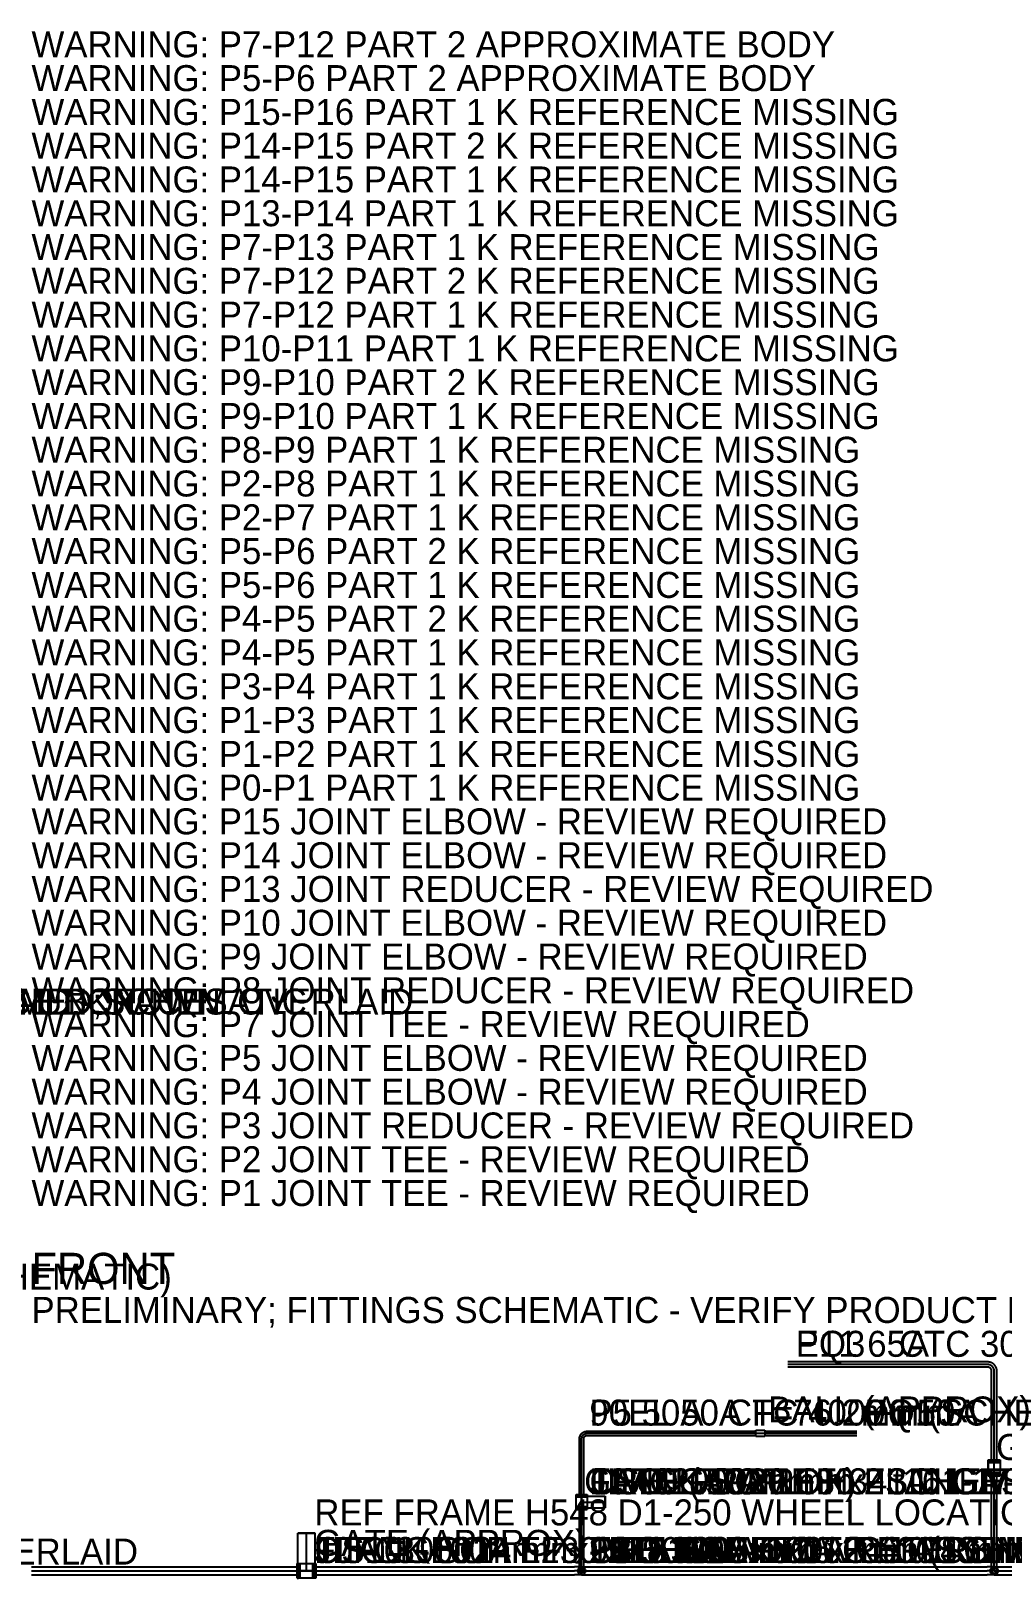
# Model space of a CAD drawing. Header units: millimetres. Extents: x 0 to 79656, y 0 to 27547.
# Drawn here: x 28426 to 42547, y 5 to 22507 of the extents above; entities that cross this region are included whole.
import ezdxf

# ---------------------------------------------------------------- set-up
doc = ezdxf.new("R2010")
doc.units = ezdxf.units.MM

msp = doc.modelspace()

# ---------------------------------------------------------------- linework, layer by layer
at = {"layer": 'CENTER'}
for p, q in [((42339, 3110), (39434, 3110)), ((42340, 3110), (42339, 3110)), ((42342, 3110), (42340, 3110)), ((42343, 3110), (42342, 3110)), ((42345, 3110), (42343, 3110)), ((42346, 3110), (42345, 3110)), ((42348, 3110), (42346, 3110)), ((42350, 3109), (42348, 3110)), ((42351, 3109), (42350, 3109)), ((42353, 3109), (42351, 3109)), ((42354, 3109), (42353, 3109)), ((42356, 3108), (42354, 3109)), ((42357, 3108), (42356, 3108)), ((42359, 3108), (42357, 3108)), ((42360, 3108), (42359, 3108)), ((42362, 3107), (42360, 3108)), ((42363, 3107), (42362, 3107)), ((42365, 3106), (42363, 3107)), ((42366, 3106), (42365, 3106)), ((42368, 3105), (42366, 3106)), ((42369, 3105), (42368, 3105)), ((42371, 3104), (42369, 3105)), ((42372, 3104), (42371, 3104)), ((42374, 3103), (42372, 3104)), ((42375, 3103), (42374, 3103)), ((42377, 3102), (42375, 3103)), ((42378, 3102), (42377, 3102)), ((42379, 3101), (42378, 3102)), ((42381, 3100), (42379, 3101)), ((42382, 3099), (42381, 3100)), ((42384, 3099), (42382, 3099)), ((42385, 3098), (42384, 3099)), ((42386, 3097), (42385, 3098)), ((42388, 3096), (42386, 3097)), ((42389, 3096), (42388, 3096)), ((42390, 3095), (42389, 3096)), ((42392, 3094), (42390, 3095)), ((42393, 3093), (42392, 3094)), ((42394, 3092), (42393, 3093)), ((42395, 3091), (42394, 3092)), ((42397, 3090), (42395, 3091)), ((42398, 3089), (42397, 3090)), ((42399, 3088), (42398, 3089)), ((42400, 3087), (42399, 3088)), ((42402, 3086), (42400, 3087)), ((42403, 3085), (42402, 3086)), ((42404, 3084), (42403, 3085)), ((42405, 3083), (42404, 3084)), ((42406, 3082), (42405, 3083)), ((42407, 3081), (42406, 3082)), ((42408, 3080), (42407, 3081)), ((42409, 3079), (42408, 3080)), ((42410, 3078), (42409, 3079)), ((42411, 3076), (42410, 3078)), ((42412, 3075), (42411, 3076)), ((42413, 3074), (42412, 3075)), ((42414, 3073), (42413, 3074)), ((42415, 3071), (42414, 3073)), ((42416, 3070), (42415, 3071)), ((42417, 3069), (42416, 3070)), ((42418, 3068), (42417, 3069)), ((42419, 3066), (42418, 3068)), ((42420, 3065), (42419, 3066)), ((42420, 3064), (42420, 3065)), ((42421, 3062), (42420, 3064)), ((42422, 3061), (42421, 3062)), ((42423, 3060), (42422, 3061)), ((42423, 3058), (42423, 3060)), ((42424, 3057), (42423, 3058)), ((42425, 3055), (42424, 3057)), ((42426, 3054), (42425, 3055)), ((42426, 3053), (42426, 3054)), ((42427, 3051), (42426, 3053)), ((42427, 3050), (42427, 3051)), ((42428, 3048), (42427, 3050)), ((42428, 3047), (42428, 3048)), ((42429, 3045), (42428, 3047)), ((42429, 3044), (42429, 3045)), ((42430, 3042), (42429, 3044)), ((42430, 3041), (42430, 3042)), ((42431, 3039), (42430, 3041)), ((42431, 3038), (42431, 3039)), ((42432, 3036), (42431, 3038)), ((42432, 3035), (42432, 3036)), ((42432, 3033), (42432, 3035)), ((42432, 3032), (42432, 3033)), ((42433, 3030), (42432, 3032)), ((42433, 3029), (42433, 3030)), ((42433, 3027), (42433, 3029)), ((42433, 3026), (42433, 3027)), ((42434, 3024), (42433, 3026)), ((42434, 3022), (42434, 3024)), ((42434, 3021), (42434, 3022)), ((42434, 3019), (42434, 3021)), ((42434, 3018), (42434, 3019)), ((42434, 3016), (42434, 3018)), ((42434, 3015), (42434, 3016)), ((42434, 205), (42434, 3015)), ((36434, 2042), (36435, 2044)), ((36434, 2041), (36434, 2042)), ((36434, 2040), (36434, 2041)), ((36434, 2039), (36434, 2040)), ((36434, 2038), (36434, 2039)), ((36434, 2036), (36434, 2038)), ((36434, 2035), (36434, 2036)), ((36434, 2034), (36434, 2035)), ((36434, 186), (36434, 2034)), ((36435, 2049), (36436, 2050)), ((36435, 2047), (36435, 2049)), ((36435, 2046), (36435, 2047)), ((36435, 2045), (36435, 2046)), ((36435, 2044), (36435, 2045)), ((36436, 2052), (36437, 2054)), ((36436, 2051), (36436, 2052)), ((36436, 2050), (36436, 2051)), ((36437, 2056), (36438, 2057)), ((36437, 2055), (36437, 2056)), ((36437, 2054), (36437, 2055)), ((36438, 2059), (36439, 2061)), ((36438, 2058), (36438, 2059)), ((36438, 2057), (36438, 2058)), ((36439, 2062), (36440, 2063)), ((36439, 2061), (36439, 2062)), ((36440, 2064), (36441, 2065)), ((36440, 2063), (36440, 2064)), ((36441, 2066), (36442, 2068)), ((36441, 2065), (36441, 2066)), ((36442, 2069), (36443, 2070)), ((36442, 2068), (36442, 2069)), ((36443, 2070), (36444, 2071)), ((36444, 2072), (36445, 2073)), ((36444, 2071), (36444, 2072)), ((36445, 2074), (36446, 2075)), ((36445, 2073), (36445, 2074)), ((36446, 2075), (36447, 2076)), ((36447, 2076), (36448, 2077)), ((36448, 2078), (36449, 2079)), ((36448, 2077), (36448, 2078)), ((36449, 2079), (36450, 2080)), ((36450, 2080), (36451, 2081)), ((36451, 2082), (36452, 2083)), ((36451, 2081), (36451, 2082)), ((36452, 2083), (36453, 2084)), ((36453, 2084), (36454, 2085)), ((36454, 2085), (36455, 2086)), ((36455, 2087), (36456, 2088)), ((36455, 2086), (36455, 2087)), ((36456, 2088), (36457, 2089)), ((36457, 2089), (36458, 2089)), ((36458, 2089), (36459, 2090)), ((36459, 2090), (36460, 2091)), ((36460, 2091), (36461, 2092)), ((36461, 2092), (36462, 2093)), ((36462, 2093), (36463, 2093)), ((36463, 2093), (36464, 2094)), ((36464, 2094), (36465, 2095)), ((36465, 2095), (36466, 2096)), ((36466, 2096), (36467, 2096)), ((36467, 2096), (36468, 2097)), ((36468, 2097), (36469, 2098)), ((36469, 2098), (36470, 2099)), ((36470, 2099), (36471, 2099)), ((36471, 2099), (36472, 2100)), ((36472, 2100), (36473, 2100)), ((36473, 2100), (36474, 2101)), ((36474, 2101), (36475, 2102)), ((36475, 2102), (36476, 2102)), ((36476, 2102), (36478, 2103)), ((36478, 2103), (36479, 2103)), ((36479, 2103), (36480, 2104)), ((36480, 2104), (36481, 2104)), ((36481, 2104), (36482, 2105)), ((36482, 2105), (36483, 2105)), ((36483, 2105), (36485, 2106)), ((36485, 2106), (36486, 2106)), ((36486, 2106), (36487, 2106)), ((36487, 2106), (36488, 2107)), ((36488, 2107), (36489, 2107)), ((36489, 2107), (36490, 2107)), ((36490, 2107), (36492, 2108)), ((36492, 2108), (36493, 2108)), ((36493, 2108), (36494, 2108)), ((36494, 2108), (36495, 2109)), ((36495, 2109), (36497, 2109)), ((36497, 2109), (36498, 2109)), ((36498, 2109), (36499, 2109)), ((36499, 2109), (36500, 2109)), ((36500, 2109), (36501, 2110)), ((36501, 2110), (36503, 2110)), ((36503, 2110), (36504, 2110)), ((36504, 2110), (36505, 2110)), ((36505, 2110), (36506, 2110)), ((36506, 2110), (36508, 2110)), ((36508, 2110), (36509, 2110)), ((36509, 2110), (36510, 2110)), ((36510, 2110), (40434, 2110)), ((28434, 110), (36329, 110)), ((36434, 110), (36329, 110)), ((36434, 185), (36434, 186)), ((36434, 184), (36434, 185)), ((36434, 182), (36434, 184)), ((36434, 181), (36434, 182)), ((36434, 180), (36434, 181)), ((36434, 179), (36434, 180)), ((36434, 177), (36434, 179)), ((36434, 176), (36434, 177)), ((36434, 175), (36434, 176)), ((36434, 174), (36434, 175)), ((36434, 173), (36434, 174)), ((36434, 171), (36434, 173)), ((36434, 170), (36434, 171)), ((36434, 169), (36434, 170)), ((36434, 168), (36434, 169)), ((36434, 166), (36434, 168)), ((36434, 165), (36434, 166)), ((36434, 164), (36434, 165)), ((36434, 163), (36434, 164)), ((36434, 162), (36434, 163)), ((36434, 161), (36434, 162)), ((36434, 159), (36434, 161)), ((36434, 158), (36434, 159)), ((36434, 157), (36434, 158)), ((36434, 156), (36434, 157)), ((36434, 155), (36434, 156)), ((36434, 154), (36434, 155)), ((36434, 152), (36434, 154)), ((36434, 151), (36434, 152)), ((36434, 150), (36434, 151)), ((36434, 149), (36434, 150)), ((36434, 148), (36434, 149)), ((36434, 147), (36434, 148)), ((36434, 146), (36434, 147)), ((36434, 145), (36434, 146)), ((36434, 144), (36434, 145)), ((36434, 143), (36434, 144)), ((36434, 142), (36434, 143)), ((36434, 141), (36434, 142)), ((36434, 140), (36434, 141)), ((36434, 139), (36434, 140)), ((36434, 138), (36434, 139)), ((36434, 137), (36434, 138)), ((36434, 136), (36434, 137)), ((36434, 135), (36434, 136)), ((36434, 134), (36434, 135)), ((36434, 133), (36434, 134)), ((36434, 132), (36434, 133)), ((36434, 131), (36434, 132)), ((36434, 130), (36434, 131)), ((36434, 131), (36434, 131)), ((36434, 129), (36434, 130)), ((36434, 128), (36434, 129)), ((36434, 127), (36434, 128)), ((36434, 126), (36434, 127)), ((36434, 127), (36434, 127)), ((36434, 125), (36434, 126)), ((36434, 124), (36434, 125)), ((36434, 123), (36434, 124)), ((36434, 124), (36434, 124)), ((36434, 122), (36434, 123)), ((36434, 121), (36434, 122)), ((36434, 120), (36434, 121)), ((36434, 121), (36434, 121)), ((36434, 119), (36434, 120)), ((36434, 120), (36434, 120)), ((36434, 118), (36434, 119)), ((36434, 117), (36434, 118)), ((36434, 118), (36434, 118)), ((36434, 116), (36434, 117)), ((36434, 117), (36434, 117)), ((36434, 115), (36434, 116)), ((36434, 116), (36434, 116)), ((36434, 114), (36434, 115)), ((36434, 115), (36434, 115)), ((36434, 113), (36434, 114)), ((36434, 114), (36434, 114)), ((36434, 114), (36434, 114)), ((36434, 112), (36434, 113)), ((36434, 113), (36434, 113)), ((36434, 113), (36434, 113)), ((36434, 111), (36434, 112)), ((36434, 112), (36434, 112)), ((36434, 112), (36434, 112)), ((36434, 110), (36434, 111)), ((36434, 111), (36434, 111)), ((36434, 111), (36434, 111)), ((36434, 111), (36434, 111)), ((36434, 111), (36434, 111)), ((36434, 110), (36434, 110)), ((36434, 110), (36434, 110)), ((36434, 110), (36434, 110)), ((36434, 110), (36434, 110)), ((36434, 110), (36434, 110)), ((36434, 110), (36434, 110)), ((36434, 110), (36434, 110)), ((36434, 110), (36539, 110)), ((36539, 110), (42329, 110)), ((42434, 110), (42329, 110)), ((42434, 204), (42434, 205)), ((42434, 202), (42434, 204)), ((42434, 201), (42434, 202)), ((42434, 199), (42434, 201)), ((42434, 198), (42434, 199)), ((42434, 196), (42434, 198)), ((42434, 194), (42434, 196)), ((42434, 193), (42434, 194)), ((42434, 191), (42434, 193)), ((42434, 190), (42434, 191)), ((42434, 188), (42434, 190)), ((42434, 187), (42434, 188)), ((42434, 185), (42434, 187)), ((42434, 184), (42434, 185)), ((42434, 182), (42434, 184)), ((42434, 181), (42434, 182)), ((42434, 179), (42434, 181)), ((42434, 178), (42434, 179)), ((42434, 176), (42434, 178)), ((42434, 175), (42434, 176)), ((42434, 173), (42434, 175)), ((42434, 172), (42434, 173)), ((42434, 170), (42434, 172)), ((42434, 169), (42434, 170)), ((42434, 167), (42434, 169)), ((42434, 166), (42434, 167)), ((42434, 165), (42434, 166)), ((42434, 163), (42434, 165)), ((42434, 162), (42434, 163)), ((42434, 160), (42434, 162)), ((42434, 159), (42434, 160)), ((42434, 158), (42434, 159)), ((42434, 156), (42434, 158)), ((42434, 155), (42434, 156)), ((42434, 154), (42434, 155)), ((42434, 152), (42434, 154)), ((42434, 151), (42434, 152)), ((42434, 150), (42434, 151)), ((42434, 149), (42434, 150)), ((42434, 147), (42434, 149)), ((42434, 146), (42434, 147)), ((42434, 145), (42434, 146)), ((42434, 144), (42434, 145)), ((42434, 142), (42434, 144)), ((42434, 141), (42434, 142)), ((42434, 140), (42434, 141)), ((42434, 139), (42434, 140)), ((42434, 138), (42434, 139)), ((42434, 137), (42434, 138)), ((42434, 136), (42434, 137)), ((42434, 135), (42434, 136)), ((42434, 134), (42434, 135)), ((42434, 133), (42434, 134)), ((42434, 132), (42434, 133)), ((42434, 131), (42434, 132)), ((42434, 130), (42434, 131)), ((42434, 129), (42434, 130)), ((42434, 128), (42434, 129)), ((42434, 127), (42434, 128)), ((42434, 126), (42434, 127)), ((42434, 125), (42434, 126)), ((42434, 124), (42434, 125)), ((42434, 123), (42434, 124)), ((42434, 124), (42434, 124)), ((42434, 122), (42434, 123)), ((42434, 121), (42434, 122)), ((42434, 120), (42434, 121)), ((42434, 121), (42434, 121)), ((42434, 119), (42434, 120)), ((42434, 118), (42434, 119)), ((42434, 117), (42434, 118)), ((42434, 118), (42434, 118)), ((42434, 116), (42434, 117)), ((42434, 117), (42434, 117)), ((42434, 115), (42434, 116)), ((42434, 116), (42434, 116)), ((42434, 114), (42434, 115)), ((42434, 115), (42434, 115)), ((42434, 113), (42434, 114)), ((42434, 114), (42434, 114)), ((42434, 112), (42434, 113)), ((42434, 113), (42434, 113)), ((42434, 111), (42434, 112)), ((42434, 112), (42434, 112)), ((42434, 112), (42434, 112)), ((42434, 112), (42434, 112)), ((42434, 110), (42434, 111)), ((42434, 111), (42434, 111)), ((42434, 111), (42434, 111)), ((42434, 111), (42434, 111)), ((42434, 110), (42434, 110)), ((42434, 110), (42434, 110)), ((42434, 110), (42434, 110)), ((42434, 110), (42434, 110)), ((42434, 110), (42434, 110)), ((42434, 110), (42434, 110)), ((42434, 110), (42539, 110)), ((42539, 110), (46329, 110))]:
    msp.add_line(p, q, dxfattribs=at)
at = {"layer": 'FITTINGS'}
for p, q in [((42341, 3148), (42339, 3148)), ((42340, 3072), (42339, 3072)), ((42341, 3072), (42340, 3072)), ((42343, 3148), (42341, 3148)), ((42342, 3072), (42341, 3072)), ((42343, 3072), (42342, 3072)), ((42342, 3072), (42342, 3072)), ((42345, 3148), (42343, 3148)), ((42344, 3072), (42343, 3072)), ((42345, 3071), (42344, 3072)), ((42347, 3148), (42345, 3148)), ((42346, 3071), (42345, 3071)), ((42347, 3071), (42346, 3071)), ((42350, 3148), (42347, 3148)), ((42348, 3071), (42347, 3071)), ((42349, 3071), (42348, 3071)), ((42350, 3071), (42349, 3071)), ((42352, 3148), (42350, 3148)), ((42351, 3071), (42350, 3071)), ((42352, 3070), (42351, 3071)), ((42354, 3147), (42352, 3148)), ((42353, 3070), (42352, 3070)), ((42354, 3070), (42353, 3070)), ((42353, 3070), (42353, 3070)), ((42356, 3147), (42354, 3147)), ((42355, 3069), (42354, 3070)), ((42356, 3069), (42355, 3069)), ((42358, 3147), (42356, 3147)), ((42357, 3069), (42356, 3069)), ((42358, 3069), (42357, 3069)), ((42360, 3146), (42358, 3147)), ((42359, 3068), (42358, 3069)), ((42360, 3068), (42359, 3068)), ((42363, 3146), (42360, 3146)), ((42361, 3067), (42360, 3068)), ((42362, 3067), (42361, 3067)), ((42361, 3067), (42361, 3067)), ((42363, 3066), (42362, 3067)), ((42365, 3146), (42363, 3146)), ((42364, 3066), (42363, 3066)), ((42365, 3066), (42364, 3066)), ((42367, 3145), (42365, 3146)), ((42366, 3065), (42365, 3066)), ((42367, 3064), (42366, 3065)), ((42366, 3065), (42366, 3065)), ((42369, 3145), (42367, 3145)), ((42368, 3064), (42367, 3064)), ((42369, 3063), (42368, 3064)), ((42371, 3144), (42369, 3145)), ((42370, 3063), (42369, 3063)), ((42370, 3062), (42370, 3063)), ((42371, 3062), (42370, 3062)), ((42373, 3144), (42371, 3144)), ((42372, 3061), (42371, 3062)), ((42373, 3061), (42372, 3061)), ((42375, 3143), (42373, 3144)), ((42373, 3060), (42373, 3061)), ((42374, 3059), (42373, 3060)), ((42375, 3059), (42374, 3059)), ((42377, 3142), (42375, 3143)), ((42376, 3058), (42375, 3059)), ((42377, 3057), (42376, 3058)), ((42376, 3058), (42376, 3058)), ((42380, 3142), (42377, 3142)), ((42378, 3056), (42377, 3057)), ((42379, 3055), (42378, 3056)), ((42378, 3056), (42378, 3056)), ((42380, 3054), (42379, 3055)), ((42382, 3141), (42380, 3142)), ((42381, 3053), (42380, 3054)), ((42380, 3054), (42380, 3054)), ((42382, 3052), (42381, 3053)), ((42384, 3140), (42382, 3141)), ((42383, 3051), (42382, 3052)), ((42382, 3052), (42382, 3052)), ((42383, 3050), (42383, 3051)), ((42384, 3049), (42383, 3050)), ((42386, 3140), (42384, 3140)), ((42385, 3049), (42384, 3049)), ((42385, 3048), (42385, 3049)), ((42386, 3047), (42385, 3048)), ((42388, 3139), (42386, 3140)), ((42386, 3046), (42386, 3047)), ((42387, 3046), (42386, 3046)), ((42387, 3045), (42387, 3046)), ((42388, 3044), (42387, 3045)), ((42390, 3138), (42388, 3139)), ((42388, 3043), (42388, 3044)), ((42389, 3042), (42388, 3043)), ((42390, 3041), (42389, 3042)), ((42389, 3042), (42389, 3042)), ((42392, 3137), (42390, 3138)), ((42390, 3040), (42390, 3041)), ((42390, 3039), (42390, 3040)), ((42391, 3038), (42390, 3039)), ((42391, 3037), (42391, 3038)), ((42392, 3036), (42391, 3037)), ((42391, 3037), (42391, 3037)), ((42394, 3136), (42392, 3137)), ((42392, 3035), (42392, 3036)), ((42393, 3034), (42392, 3035)), ((42393, 3033), (42393, 3034)), ((42393, 3032), (42393, 3033)), ((42393, 3031), (42393, 3032)), ((42394, 3030), (42393, 3031)), ((42396, 3135), (42394, 3136)), ((42394, 3029), (42394, 3030)), ((42394, 3028), (42394, 3029)), ((42394, 3029), (42394, 3029)), ((42395, 3027), (42394, 3028)), ((42395, 3026), (42395, 3027)), ((42395, 3025), (42395, 3026)), ((42395, 3024), (42395, 3025)), ((42395, 3023), (42395, 3024)), ((42395, 3022), (42395, 3023)), ((42395, 3021), (42395, 3022)), ((42396, 3020), (42395, 3021)), ((42398, 3134), (42396, 3135)), ((42396, 3019), (42396, 3020)), ((42396, 3018), (42396, 3019)), ((42396, 3017), (42396, 3018)), ((42396, 3018), (42396, 3018)), ((42396, 3016), (42396, 3017)), ((42396, 3015), (42396, 3016)), ((42400, 3133), (42398, 3134)), ((42402, 3132), (42400, 3133)), ((42404, 3131), (42402, 3132)), ((42405, 3130), (42404, 3131)), ((42407, 3129), (42405, 3130)), ((42409, 3128), (42407, 3129)), ((42411, 3127), (42409, 3128)), ((42413, 3126), (42411, 3127)), ((42415, 3124), (42413, 3126)), ((42416, 3123), (42415, 3124)), ((42418, 3122), (42416, 3123)), ((42420, 3121), (42418, 3122)), ((42422, 3119), (42420, 3121)), ((42423, 3118), (42422, 3119)), ((42425, 3116), (42423, 3118)), ((42427, 3115), (42425, 3116)), ((42428, 3114), (42427, 3115)), ((42430, 3112), (42428, 3114)), ((42432, 3111), (42430, 3112)), ((42433, 3109), (42432, 3111)), ((42435, 3108), (42433, 3109)), ((42436, 3106), (42435, 3108)), ((42438, 3104), (42436, 3106)), ((42439, 3103), (42438, 3104)), ((42440, 3101), (42439, 3103)), ((42442, 3099), (42440, 3101)), ((42443, 3098), (42442, 3099)), ((42445, 3096), (42443, 3098)), ((42446, 3094), (42445, 3096)), ((42447, 3092), (42446, 3094)), ((42448, 3091), (42447, 3092)), ((42450, 3089), (42448, 3091)), ((42451, 3087), (42450, 3089)), ((42452, 3085), (42451, 3087)), ((42453, 3083), (42452, 3085)), ((42454, 3081), (42453, 3083)), ((42455, 3080), (42454, 3081)), ((42456, 3078), (42455, 3080)), ((42457, 3076), (42456, 3078)), ((42458, 3074), (42457, 3076)), ((42459, 3072), (42458, 3074)), ((42460, 3070), (42459, 3072)), ((42461, 3068), (42460, 3070)), ((42462, 3066), (42461, 3068)), ((42463, 3064), (42462, 3066)), ((42464, 3062), (42463, 3064)), ((42464, 3060), (42464, 3062)), ((42465, 3058), (42464, 3060)), ((42466, 3056), (42465, 3058)), ((42466, 3053), (42466, 3056)), ((42467, 3051), (42466, 3053)), ((42468, 3049), (42467, 3051)), ((42468, 3047), (42468, 3049)), ((42469, 3045), (42468, 3047)), ((42469, 3043), (42469, 3045)), ((42470, 3041), (42469, 3043)), ((42470, 3039), (42470, 3041)), ((42470, 3036), (42470, 3039)), ((42471, 3034), (42470, 3036)), ((42471, 3032), (42471, 3034)), ((42471, 3030), (42471, 3032)), ((42472, 3028), (42471, 3030)), ((42472, 3026), (42472, 3028)), ((42472, 3023), (42472, 3026)), ((42472, 3021), (42472, 3023)), ((42472, 3019), (42472, 3021)), ((42472, 3017), (42472, 3019)), ((42472, 3015), (42472, 3017)), ((36404, 2046), (36405, 2048)), ((36404, 2044), (36404, 2046)), ((36404, 2042), (36404, 2044)), ((36404, 2041), (36404, 2042)), ((36404, 2039), (36404, 2041)), ((36404, 2037), (36404, 2039)), ((36404, 2036), (36404, 2037)), ((36404, 2034), (36404, 2036)), ((36405, 2053), (36406, 2055)), ((36405, 2051), (36405, 2053)), ((36405, 2049), (36405, 2051)), ((36405, 2048), (36405, 2049)), ((36406, 2056), (36407, 2058)), ((36406, 2055), (36406, 2056)), ((36407, 2061), (36408, 2063)), ((36407, 2060), (36407, 2061)), ((36407, 2058), (36407, 2060)), ((36408, 2065), (36409, 2066)), ((36408, 2063), (36408, 2065)), ((36409, 2068), (36410, 2070)), ((36409, 2066), (36409, 2068)), ((36410, 2070), (36411, 2071)), ((36411, 2073), (36412, 2075)), ((36411, 2071), (36411, 2073)), ((36412, 2075), (36413, 2076)), ((36413, 2078), (36414, 2079)), ((36413, 2076), (36413, 2078)), ((36414, 2079), (36415, 2081)), ((36415, 2081), (36416, 2082)), ((36416, 2084), (36417, 2086)), ((36416, 2082), (36416, 2084)), ((36417, 2086), (36418, 2087)), ((36418, 2087), (36419, 2089)), ((36419, 2089), (36420, 2090)), ((36420, 2090), (36421, 2091)), ((36421, 2091), (36422, 2093)), ((36422, 2093), (36423, 2094)), ((36423, 2094), (36424, 2096)), ((36424, 2096), (36425, 2097)), ((36425, 2097), (36426, 2099)), ((36426, 2099), (36427, 2100)), ((36427, 2100), (36428, 2101)), ((36428, 2101), (36429, 2103)), ((36429, 2103), (36430, 2104)), ((36430, 2104), (36431, 2105)), ((36431, 2105), (36433, 2107)), ((36433, 2107), (36434, 2108)), ((36434, 2108), (36435, 2109)), ((36435, 2109), (36436, 2110)), ((36436, 2110), (36437, 2111)), ((36437, 2111), (36439, 2113)), ((36439, 2113), (36440, 2114)), ((36440, 2114), (36441, 2115)), ((36441, 2115), (36443, 2116)), ((36443, 2116), (36444, 2117)), ((36444, 2117), (36445, 2118)), ((36445, 2118), (36447, 2119)), ((36447, 2119), (36448, 2120)), ((36448, 2120), (36450, 2121)), ((36450, 2121), (36451, 2122)), ((36451, 2122), (36453, 2123)), ((36453, 2123), (36454, 2124)), ((36454, 2124), (36455, 2125)), ((36455, 2125), (36457, 2126)), ((36457, 2126), (36458, 2127)), ((36458, 2127), (36460, 2128)), ((36460, 2128), (36462, 2128)), ((36462, 2128), (36463, 2129)), ((36463, 2129), (36465, 2130)), ((36464, 2038), (36465, 2039)), ((36464, 2037), (36464, 2038)), ((36464, 2038), (36464, 2038)), ((36464, 2036), (36464, 2037)), ((36464, 2035), (36464, 2036)), ((36464, 2034), (36464, 2035)), ((36464, 2035), (36464, 2035)), ((36465, 2130), (36466, 2131)), ((36465, 2044), (36466, 2045)), ((36465, 2043), (36465, 2044)), ((36465, 2044), (36465, 2044)), ((36465, 2042), (36465, 2043)), ((36465, 2041), (36465, 2042)), ((36465, 2040), (36465, 2041)), ((36465, 2041), (36465, 2041)), ((36465, 2039), (36465, 2040)), ((36466, 2131), (36468, 2131)), ((36466, 2048), (36467, 2049)), ((36466, 2047), (36466, 2048)), ((36466, 2046), (36466, 2047)), ((36466, 2045), (36466, 2046)), ((36466, 2046), (36466, 2046)), ((36467, 2050), (36467, 2051)), ((36467, 2051), (36468, 2051)), ((36467, 2049), (36467, 2050)), ((36467, 2049), (36467, 2049)), ((36468, 2131), (36469, 2132)), ((36468, 2052), (36468, 2053)), ((36468, 2053), (36469, 2053)), ((36468, 2051), (36468, 2052)), ((36469, 2132), (36471, 2133)), ((36469, 2054), (36469, 2055)), ((36469, 2055), (36470, 2055)), ((36469, 2053), (36469, 2054)), ((36470, 2056), (36470, 2057)), ((36470, 2057), (36471, 2057)), ((36470, 2055), (36470, 2056)), ((36471, 2133), (36473, 2133)), ((36471, 2058), (36472, 2059)), ((36471, 2057), (36471, 2058)), ((36472, 2060), (36473, 2061)), ((36472, 2059), (36472, 2060)), ((36472, 2059), (36472, 2059)), ((36473, 2133), (36474, 2134)), ((36473, 2061), (36474, 2062)), ((36473, 2061), (36473, 2061)), ((36474, 2134), (36476, 2135)), ((36474, 2062), (36475, 2063)), ((36474, 2062), (36474, 2062)), ((36475, 2063), (36475, 2064)), ((36475, 2064), (36476, 2064)), ((36476, 2135), (36478, 2135)), ((36476, 2064), (36476, 2065)), ((36476, 2065), (36477, 2065)), ((36477, 2065), (36477, 2066)), ((36477, 2066), (36478, 2066)), ((36478, 2135), (36479, 2136)), ((36478, 2066), (36478, 2067)), ((36478, 2067), (36479, 2067)), ((36479, 2136), (36481, 2136)), ((36479, 2067), (36479, 2068)), ((36479, 2068), (36480, 2068)), ((36480, 2068), (36480, 2069)), ((36480, 2069), (36481, 2069)), ((36481, 2136), (36483, 2137)), ((36481, 2069), (36482, 2070)), ((36482, 2070), (36483, 2071)), ((36482, 2070), (36482, 2070)), ((36483, 2137), (36484, 2137)), ((36483, 2071), (36484, 2072)), ((36483, 2071), (36483, 2071)), ((36484, 2137), (36486, 2137)), ((36484, 2072), (36485, 2072)), ((36485, 2072), (36486, 2073)), ((36485, 2072), (36485, 2072)), ((36486, 2137), (36488, 2138)), ((36486, 2073), (36487, 2073)), ((36487, 2073), (36487, 2074)), ((36487, 2074), (36488, 2074)), ((36488, 2138), (36489, 2138)), ((36488, 2074), (36489, 2074)), ((36489, 2138), (36491, 2139)), ((36489, 2074), (36489, 2075)), ((36489, 2075), (36490, 2075)), ((36490, 2075), (36491, 2075)), ((36491, 2139), (36493, 2139)), ((36491, 2075), (36491, 2076)), ((36491, 2076), (36492, 2076)), ((36492, 2076), (36493, 2076)), ((36493, 2139), (36495, 2139)), ((36493, 2076), (36493, 2077)), ((36493, 2077), (36494, 2077)), ((36494, 2077), (36495, 2077)), ((36495, 2139), (36496, 2139)), ((36495, 2077), (36496, 2078)), ((36495, 2077), (36495, 2077)), ((36496, 2139), (36498, 2140)), ((36496, 2078), (36497, 2078)), ((36497, 2078), (36498, 2078)), ((36498, 2140), (36500, 2140)), ((36498, 2078), (36498, 2078)), ((36498, 2078), (36499, 2078)), ((36499, 2078), (36500, 2079)), ((36500, 2140), (36501, 2140)), ((36500, 2079), (36500, 2079)), ((36500, 2079), (36501, 2079)), ((36501, 2079), (36502, 2079)), ((36501, 2140), (36503, 2140)), ((36502, 2079), (36503, 2079)), ((36503, 2140), (36505, 2140)), ((36503, 2079), (36503, 2079)), ((36503, 2079), (36504, 2079)), ((36504, 2079), (36505, 2079)), ((36505, 2140), (36507, 2140)), ((36505, 2079), (36506, 2080)), ((36506, 2080), (36506, 2080)), ((36506, 2080), (36507, 2080)), ((36507, 2140), (36508, 2140)), ((36507, 2080), (36508, 2080)), ((36508, 2140), (36510, 2140)), ((36508, 2080), (36509, 2080)), ((36509, 2080), (36509, 2080)), ((36509, 2080), (36510, 2080)), ((38969, 2065), (38969, 2155)), ((38969, 2155), (39099, 2155)), ((39099, 2065), (38969, 2065)), ((39099, 2155), (39099, 2065)), ((42346, 1494), (42346, 1726)), ((42346, 1726), (42522, 1726)), ((42522, 1726), (42522, 1494)), ((42522, 1494), (42346, 1494)), ((36356, 1001), (36356, 1219)), ((36356, 1219), (36512, 1219)), ((36512, 1219), (36512, 1001)), ((36512, 1001), (36356, 1001)), ((32298, 5), (32298, 215)), ((32298, 215), (32570, 215)), ((32570, 5), (32298, 5)), ((32570, 215), (32570, 5)), ((36434, 167), (36329, 167)), ((36434, 53), (36329, 53)), ((36404, 185), (36404, 186)), ((36404, 184), (36404, 185)), ((36404, 182), (36404, 184)), ((36404, 181), (36404, 182)), ((36404, 180), (36404, 181)), ((36404, 179), (36404, 180)), ((36404, 177), (36404, 179)), ((36404, 176), (36404, 177)), ((36404, 175), (36404, 176)), ((36404, 174), (36404, 175)), ((36404, 173), (36404, 174)), ((36404, 171), (36404, 173)), ((36404, 170), (36404, 171)), ((36404, 169), (36404, 170)), ((36404, 168), (36404, 169)), ((36404, 166), (36404, 168)), ((36404, 165), (36404, 166)), ((36404, 164), (36404, 165)), ((36404, 163), (36404, 164)), ((36404, 162), (36404, 163)), ((36404, 161), (36404, 162)), ((36404, 159), (36404, 161)), ((36404, 158), (36404, 159)), ((36404, 157), (36404, 158)), ((36404, 156), (36404, 157)), ((36404, 155), (36404, 156)), ((36404, 154), (36404, 155)), ((36404, 152), (36404, 154)), ((36404, 151), (36404, 152)), ((36404, 150), (36404, 151)), ((36404, 149), (36404, 150)), ((36404, 148), (36404, 149)), ((36404, 147), (36404, 148)), ((36404, 146), (36404, 147)), ((36404, 145), (36404, 146)), ((36404, 144), (36404, 145)), ((36404, 143), (36404, 144)), ((36404, 142), (36404, 143)), ((36404, 141), (36404, 142)), ((36404, 140), (36404, 141)), ((36404, 139), (36404, 140)), ((36404, 138), (36404, 139)), ((36404, 137), (36404, 138)), ((36404, 136), (36404, 137)), ((36404, 135), (36404, 136)), ((36404, 134), (36404, 135)), ((36404, 133), (36404, 134)), ((36404, 132), (36404, 133)), ((36404, 131), (36404, 132)), ((36404, 130), (36404, 131)), ((36404, 131), (36404, 131)), ((36404, 129), (36404, 130)), ((36404, 128), (36404, 129)), ((36404, 127), (36404, 128)), ((36404, 126), (36404, 127)), ((36404, 127), (36404, 127)), ((36404, 125), (36404, 126)), ((36404, 124), (36404, 125)), ((36404, 123), (36404, 124)), ((36404, 124), (36404, 124)), ((36404, 122), (36404, 123)), ((36404, 121), (36404, 122)), ((36404, 120), (36404, 121)), ((36404, 121), (36404, 121)), ((36404, 119), (36404, 120)), ((36404, 120), (36404, 120)), ((36404, 118), (36404, 119)), ((36404, 117), (36404, 118)), ((36404, 118), (36404, 118)), ((36404, 116), (36404, 117)), ((36404, 117), (36404, 117)), ((36404, 115), (36404, 116)), ((36404, 116), (36404, 116)), ((36404, 114), (36404, 115)), ((36404, 115), (36404, 115)), ((36404, 113), (36404, 114)), ((36404, 114), (36404, 114)), ((36404, 114), (36404, 114)), ((36404, 112), (36404, 113)), ((36404, 113), (36404, 113)), ((36404, 113), (36404, 113)), ((36404, 111), (36404, 112)), ((36404, 112), (36404, 112)), ((36404, 112), (36404, 112)), ((36404, 110), (36404, 111)), ((36404, 111), (36404, 111)), ((36404, 111), (36404, 111)), ((36404, 111), (36404, 111)), ((36404, 111), (36404, 111)), ((36404, 110), (36404, 110)), ((36404, 110), (36404, 110)), ((36404, 110), (36404, 110)), ((36404, 110), (36404, 110)), ((36404, 110), (36404, 110)), ((36404, 110), (36404, 110)), ((36404, 110), (36404, 110)), ((36434, 167), (36539, 167)), ((36434, 53), (36539, 53)), ((36464, 185), (36464, 186)), ((36464, 184), (36464, 185)), ((36464, 182), (36464, 184)), ((36464, 181), (36464, 182)), ((36464, 180), (36464, 181)), ((36464, 179), (36464, 180)), ((36464, 177), (36464, 179)), ((36464, 176), (36464, 177)), ((36464, 175), (36464, 176)), ((36464, 174), (36464, 175)), ((36464, 173), (36464, 174)), ((36464, 171), (36464, 173)), ((36464, 170), (36464, 171)), ((36464, 169), (36464, 170)), ((36464, 168), (36464, 169)), ((36464, 166), (36464, 168)), ((36464, 165), (36464, 166)), ((36464, 164), (36464, 165)), ((36464, 163), (36464, 164)), ((36464, 162), (36464, 163)), ((36464, 161), (36464, 162)), ((36464, 159), (36464, 161)), ((36464, 158), (36464, 159)), ((36464, 157), (36464, 158)), ((36464, 156), (36464, 157)), ((36464, 155), (36464, 156)), ((36464, 154), (36464, 155)), ((36464, 152), (36464, 154)), ((36464, 151), (36464, 152)), ((36464, 150), (36464, 151)), ((36464, 149), (36464, 150)), ((36464, 148), (36464, 149)), ((36464, 147), (36464, 148)), ((36464, 146), (36464, 147)), ((36464, 145), (36464, 146)), ((36464, 144), (36464, 145)), ((36464, 143), (36464, 144)), ((36464, 142), (36464, 143)), ((36464, 141), (36464, 142)), ((36464, 140), (36464, 141)), ((36464, 139), (36464, 140)), ((36464, 138), (36464, 139)), ((36464, 137), (36464, 138)), ((36464, 136), (36464, 137)), ((36464, 135), (36464, 136)), ((36464, 134), (36464, 135)), ((36464, 133), (36464, 134)), ((36464, 132), (36464, 133)), ((36464, 131), (36464, 132)), ((36464, 130), (36464, 131)), ((36464, 131), (36464, 131)), ((36464, 129), (36464, 130)), ((36464, 128), (36464, 129)), ((36464, 127), (36464, 128)), ((36464, 126), (36464, 127)), ((36464, 127), (36464, 127)), ((36464, 125), (36464, 126)), ((36464, 124), (36464, 125)), ((36464, 123), (36464, 124)), ((36464, 124), (36464, 124)), ((36464, 122), (36464, 123)), ((36464, 121), (36464, 122)), ((36464, 120), (36464, 121)), ((36464, 121), (36464, 121)), ((36464, 119), (36464, 120)), ((36464, 120), (36464, 120)), ((36464, 118), (36464, 119)), ((36464, 117), (36464, 118)), ((36464, 118), (36464, 118)), ((36464, 116), (36464, 117)), ((36464, 117), (36464, 117)), ((36464, 115), (36464, 116)), ((36464, 116), (36464, 116)), ((36464, 114), (36464, 115)), ((36464, 115), (36464, 115)), ((36464, 113), (36464, 114)), ((36464, 114), (36464, 114)), ((36464, 114), (36464, 114)), ((36464, 112), (36464, 113)), ((36464, 113), (36464, 113)), ((36464, 113), (36464, 113)), ((36464, 111), (36464, 112)), ((36464, 112), (36464, 112)), ((36464, 112), (36464, 112)), ((36464, 110), (36464, 111)), ((36464, 111), (36464, 111)), ((36464, 111), (36464, 111)), ((36464, 111), (36464, 111)), ((36464, 111), (36464, 111)), ((36464, 110), (36464, 110)), ((36464, 110), (36464, 110)), ((36464, 110), (36464, 110)), ((36464, 110), (36464, 110)), ((36464, 110), (36464, 110)), ((36464, 110), (36464, 110)), ((36464, 110), (36464, 110)), ((42434, 167), (42329, 167)), ((42434, 53), (42329, 53)), ((42396, 204), (42396, 205)), ((42396, 202), (42396, 204)), ((42396, 201), (42396, 202)), ((42396, 199), (42396, 201)), ((42396, 198), (42396, 199)), ((42396, 196), (42396, 198)), ((42396, 194), (42396, 196)), ((42396, 193), (42396, 194)), ((42396, 191), (42396, 193)), ((42396, 190), (42396, 191)), ((42396, 188), (42396, 190)), ((42396, 187), (42396, 188)), ((42396, 185), (42396, 187)), ((42396, 184), (42396, 185)), ((42396, 182), (42396, 184)), ((42396, 181), (42396, 182)), ((42396, 179), (42396, 181)), ((42396, 178), (42396, 179)), ((42396, 176), (42396, 178)), ((42396, 175), (42396, 176)), ((42396, 173), (42396, 175)), ((42396, 172), (42396, 173)), ((42396, 170), (42396, 172)), ((42396, 169), (42396, 170)), ((42396, 167), (42396, 169)), ((42396, 166), (42396, 167)), ((42396, 165), (42396, 166)), ((42396, 163), (42396, 165)), ((42396, 162), (42396, 163)), ((42396, 160), (42396, 162)), ((42396, 159), (42396, 160)), ((42396, 158), (42396, 159)), ((42396, 156), (42396, 158)), ((42396, 155), (42396, 156)), ((42396, 154), (42396, 155)), ((42396, 152), (42396, 154)), ((42396, 151), (42396, 152)), ((42396, 150), (42396, 151)), ((42396, 149), (42396, 150)), ((42396, 147), (42396, 149)), ((42396, 146), (42396, 147)), ((42396, 145), (42396, 146)), ((42396, 144), (42396, 145)), ((42396, 142), (42396, 144)), ((42396, 141), (42396, 142)), ((42396, 140), (42396, 141)), ((42396, 139), (42396, 140)), ((42396, 138), (42396, 139)), ((42396, 137), (42396, 138)), ((42396, 136), (42396, 137)), ((42396, 135), (42396, 136)), ((42396, 134), (42396, 135)), ((42396, 133), (42396, 134)), ((42396, 132), (42396, 133)), ((42396, 131), (42396, 132)), ((42396, 130), (42396, 131)), ((42396, 129), (42396, 130)), ((42396, 128), (42396, 129)), ((42396, 127), (42396, 128)), ((42396, 126), (42396, 127)), ((42396, 125), (42396, 126)), ((42396, 124), (42396, 125)), ((42396, 123), (42396, 124)), ((42396, 124), (42396, 124)), ((42396, 122), (42396, 123)), ((42396, 121), (42396, 122)), ((42396, 120), (42396, 121)), ((42396, 121), (42396, 121)), ((42396, 119), (42396, 120)), ((42396, 118), (42396, 119)), ((42396, 117), (42396, 118)), ((42396, 118), (42396, 118)), ((42396, 116), (42396, 117)), ((42396, 117), (42396, 117)), ((42396, 115), (42396, 116)), ((42396, 116), (42396, 116)), ((42396, 114), (42396, 115)), ((42396, 115), (42396, 115)), ((42396, 113), (42396, 114)), ((42396, 114), (42396, 114)), ((42396, 112), (42396, 113)), ((42396, 113), (42396, 113)), ((42396, 111), (42396, 112)), ((42396, 112), (42396, 112)), ((42396, 112), (42396, 112)), ((42396, 112), (42396, 112)), ((42396, 110), (42396, 111)), ((42396, 111), (42396, 111)), ((42396, 111), (42396, 111)), ((42396, 111), (42396, 111)), ((42396, 110), (42396, 110)), ((42396, 110), (42396, 110)), ((42396, 110), (42396, 110)), ((42396, 110), (42396, 110)), ((42396, 110), (42396, 110)), ((42396, 110), (42396, 110)), ((42434, 167), (42539, 167)), ((42434, 53), (42539, 53)), ((42472, 204), (42472, 205)), ((42472, 202), (42472, 204)), ((42472, 201), (42472, 202)), ((42472, 199), (42472, 201)), ((42472, 198), (42472, 199)), ((42472, 196), (42472, 198)), ((42472, 194), (42472, 196)), ((42472, 193), (42472, 194)), ((42472, 191), (42472, 193)), ((42472, 190), (42472, 191)), ((42472, 188), (42472, 190)), ((42472, 187), (42472, 188)), ((42472, 185), (42472, 187)), ((42472, 184), (42472, 185)), ((42472, 182), (42472, 184)), ((42472, 181), (42472, 182)), ((42472, 179), (42472, 181)), ((42472, 178), (42472, 179)), ((42472, 176), (42472, 178)), ((42472, 175), (42472, 176)), ((42472, 173), (42472, 175)), ((42472, 172), (42472, 173)), ((42472, 170), (42472, 172)), ((42472, 169), (42472, 170)), ((42472, 167), (42472, 169)), ((42472, 166), (42472, 167)), ((42472, 165), (42472, 166)), ((42472, 163), (42472, 165)), ((42472, 162), (42472, 163)), ((42472, 160), (42472, 162)), ((42472, 159), (42472, 160)), ((42472, 158), (42472, 159)), ((42472, 156), (42472, 158)), ((42472, 155), (42472, 156)), ((42472, 154), (42472, 155)), ((42472, 152), (42472, 154)), ((42472, 151), (42472, 152)), ((42472, 150), (42472, 151)), ((42472, 149), (42472, 150)), ((42472, 147), (42472, 149)), ((42472, 146), (42472, 147)), ((42472, 145), (42472, 146)), ((42472, 144), (42472, 145)), ((42472, 142), (42472, 144)), ((42472, 141), (42472, 142)), ((42472, 140), (42472, 141)), ((42472, 139), (42472, 140)), ((42472, 138), (42472, 139)), ((42472, 137), (42472, 138)), ((42472, 136), (42472, 137)), ((42472, 135), (42472, 136)), ((42472, 134), (42472, 135)), ((42472, 133), (42472, 134)), ((42472, 132), (42472, 133)), ((42472, 131), (42472, 132)), ((42472, 130), (42472, 131)), ((42472, 129), (42472, 130)), ((42472, 128), (42472, 129)), ((42472, 127), (42472, 128)), ((42472, 126), (42472, 127)), ((42472, 125), (42472, 126)), ((42472, 124), (42472, 125)), ((42472, 123), (42472, 124)), ((42472, 124), (42472, 124)), ((42472, 122), (42472, 123)), ((42472, 121), (42472, 122)), ((42472, 120), (42472, 121)), ((42472, 121), (42472, 121)), ((42472, 119), (42472, 120)), ((42472, 118), (42472, 119)), ((42472, 117), (42472, 118)), ((42472, 118), (42472, 118)), ((42472, 116), (42472, 117)), ((42472, 117), (42472, 117)), ((42472, 115), (42472, 116)), ((42472, 116), (42472, 116)), ((42472, 114), (42472, 115)), ((42472, 115), (42472, 115)), ((42472, 113), (42472, 114)), ((42472, 114), (42472, 114)), ((42472, 112), (42472, 113)), ((42472, 113), (42472, 113)), ((42472, 111), (42472, 112)), ((42472, 112), (42472, 112)), ((42472, 112), (42472, 112)), ((42472, 112), (42472, 112)), ((42472, 110), (42472, 111)), ((42472, 111), (42472, 111)), ((42472, 111), (42472, 111)), ((42472, 111), (42472, 111)), ((42472, 110), (42472, 110)), ((42472, 110), (42472, 110)), ((42472, 110), (42472, 110)), ((42472, 110), (42472, 110)), ((42472, 110), (42472, 110)), ((42472, 110), (42472, 110))]:
    msp.add_line(p, q, dxfattribs=at)
for centre, radius in [((36434, 110), 57.1), ((36434, 110), 57.1), ((36434, 110), 57.1), ((36434, 110), 30.2), ((42434, 110), 57.1), ((42434, 110), 57.1), ((42434, 110), 57.1), ((42434, 110), 38.1)]:
    msp.add_circle(centre, radius, dxfattribs=at)
at = {"layer": 'FLANGE_THICKNESS'}
for p, q in [((42522, 1683), (42346, 1683)), ((42522, 1537), (42346, 1537)), ((36512, 1180), (36356, 1180)), ((36512, 1040), (36356, 1040)), ((32343, 5), (32343, 215)), ((32525, 5), (32525, 215))]:
    msp.add_line(p, q, dxfattribs=at)
at = {"layer": 'GASKET_REFERENCE'}
for p, q in [((42346, 1705), (42346, 1708)), ((42346, 1708), (42522, 1708)), ((42522, 1705), (42346, 1705)), ((42522, 1708), (42522, 1705)), ((42522, 1515), (42346, 1515)), ((42346, 1515), (42346, 1512)), ((42346, 1512), (42522, 1512)), ((42522, 1512), (42522, 1515)), ((36356, 1200), (36356, 1203)), ((36356, 1203), (36512, 1203)), ((36512, 1200), (36356, 1200)), ((36512, 1203), (36512, 1200)), ((36512, 1020), (36356, 1020)), ((36356, 1020), (36356, 1017)), ((36356, 1017), (36512, 1017)), ((36512, 1017), (36512, 1020)), ((32319, 215), (32316, 215)), ((32316, 215), (32316, 5)), ((32316, 5), (32319, 5)), ((32319, 5), (32319, 215)), ((32549, 5), (32549, 215)), ((32549, 215), (32552, 215)), ((32552, 5), (32549, 5)), ((32552, 215), (32552, 5))]:
    msp.add_line(p, q, dxfattribs=at)
at = {"layer": 'MATING_FLANGE'}
for p, q in [((42346, 1708), (42346, 1726)), ((42346, 1726), (42522, 1726)), ((42522, 1708), (42346, 1708)), ((42522, 1726), (42522, 1708)), ((42522, 1512), (42346, 1512)), ((42346, 1512), (42346, 1494)), ((42346, 1494), (42522, 1494)), ((42522, 1494), (42522, 1512)), ((36356, 1203), (36356, 1219)), ((36356, 1219), (36512, 1219)), ((36512, 1203), (36356, 1203)), ((36512, 1219), (36512, 1203)), ((36512, 1017), (36356, 1017)), ((36356, 1017), (36356, 1001)), ((36356, 1001), (36512, 1001)), ((36512, 1001), (36512, 1017)), ((32316, 215), (32298, 215)), ((32298, 215), (32298, 5)), ((32298, 5), (32316, 5)), ((32316, 5), (32316, 215)), ((32552, 5), (32552, 215)), ((32552, 215), (32570, 215)), ((32570, 5), (32552, 5)), ((32570, 215), (32570, 5))]:
    msp.add_line(p, q, dxfattribs=at)
at = {"layer": 'PIPE_OUTLINE'}
for p, q in [((42339, 3148), (39434, 3148)), ((42339, 3072), (39434, 3072)), ((42396, 1726), (42396, 3015)), ((42472, 1726), (42472, 3015)), ((36404, 1219), (36404, 2034)), ((36464, 1219), (36464, 2034)), ((36510, 2140), (38969, 2140)), ((36510, 2080), (38969, 2080)), ((39099, 2140), (40434, 2140)), ((39099, 2080), (40434, 2080)), ((42396, 205), (42396, 1494)), ((42472, 205), (42472, 1494)), ((36404, 186), (36404, 1001)), ((36464, 186), (36464, 1001)), ((28434, 167), (32298, 167)), ((28434, 53), (32298, 53)), ((32570, 167), (36329, 167)), ((32570, 53), (36329, 53)), ((36539, 167), (42329, 167)), ((36539, 53), (42329, 53)), ((42539, 167), (46329, 167)), ((42539, 53), (46329, 53))]:
    msp.add_line(p, q, dxfattribs=at)
for centre, radius in [((36434, 110), 57.1), ((36434, 110), 30.2), ((42434, 110), 57.1), ((42434, 110), 38.1)]:
    msp.add_circle(centre, radius, dxfattribs=at)
at = {"layer": 'VALVE_REFERENCE'}
for p, q in [((42349, 1525), (42349, 1695)), ((42349, 1525), (42349, 1695)), ((42349, 1695), (42519, 1695)), ((42349, 1695), (42519, 1695)), ((42519, 1695), (42519, 1525)), ((42519, 1695), (42519, 1525)), ((42519, 1525), (42349, 1525)), ((42519, 1525), (42349, 1525)), ((36434, 1025), (36434, 1195)), ((36434, 1195), (36777, 1195)), ((36434, 1195), (36434, 1025)), ((36434, 1195), (36777, 1195)), ((36777, 1025), (36777, 1195)), ((36777, 1195), (36777, 1025)), ((36434, 1110), (36777, 1110)), ((36434, 1025), (36777, 1025)), ((36434, 1025), (36777, 1025)), ((32309, 658), (32559, 658)), ((32309, 110), (32309, 658)), ((32559, 658), (32309, 658)), ((32309, 110), (32309, 658)), ((32434, 110), (32434, 658)), ((32559, 110), (32559, 658)), ((32559, 110), (32559, 658)), ((32309, 110), (32559, 110)), ((32559, 110), (32309, 110))]:
    msp.add_line(p, q, dxfattribs=at)

# ---------------------------------------------------------------- texts
at = {"layer": 'LABELS'}
for s, height, p in [('WARNING: P7-P12 PART 2 APPROXIMATE BODY', 378, (28434, 22124)), ('WARNING: P5-P6 PART 2 APPROXIMATE BODY', 378, (28434, 21632)), ('WARNING: P15-P16 PART 1 K REFERENCE MISSING', 378, (28434, 21141)), ('WARNING: P14-P15 PART 2 K REFERENCE MISSING', 378, (28434, 20650)), ('WARNING: P14-P15 PART 1 K REFERENCE MISSING', 378, (28434, 20158)), ('WARNING: P13-P14 PART 1 K REFERENCE MISSING', 378, (28434, 19667)), ('WARNING: P7-P13 PART 1 K REFERENCE MISSING', 378, (28434, 19175)), ('WARNING: P7-P12 PART 2 K REFERENCE MISSING', 378, (28434, 18684)), ('WARNING: P7-P12 PART 1 K REFERENCE MISSING', 378, (28434, 18193)), ('WARNING: P10-P11 PART 1 K REFERENCE MISSING', 378, (28434, 17701)), ('WARNING: P9-P10 PART 2 K REFERENCE MISSING', 378, (28434, 17210)), ('WARNING: P9-P10 PART 1 K REFERENCE MISSING', 378, (28434, 16718)), ('WARNING: P8-P9 PART 1 K REFERENCE MISSING', 378, (28434, 16227)), ('WARNING: P2-P8 PART 1 K REFERENCE MISSING', 378, (28434, 15736)), ('WARNING: P2-P7 PART 1 K REFERENCE MISSING', 378, (28434, 15244)), ('WARNING: P5-P6 PART 2 K REFERENCE MISSING', 378, (28434, 14753)), ('WARNING: P5-P6 PART 1 K REFERENCE MISSING', 378, (28434, 14261)), ('WARNING: P4-P5 PART 2 K REFERENCE MISSING', 378, (28434, 13770)), ('WARNING: P4-P5 PART 1 K REFERENCE MISSING', 378, (28434, 13279)), ('WARNING: P3-P4 PART 1 K REFERENCE MISSING', 378, (28434, 12787)), ('WARNING: P1-P3 PART 1 K REFERENCE MISSING', 378, (28434, 12296)), ('WARNING: P1-P2 PART 1 K REFERENCE MISSING', 378, (28434, 11804)), ('WARNING: P0-P1 PART 1 K REFERENCE MISSING', 378, (28434, 11313)), ('WARNING: P15 JOINT ELBOW - REVIEW REQUIRED', 378, (28434, 10822)), ('WARNING: P14 JOINT ELBOW - REVIEW REQUIRED', 378, (28434, 10330)), ('WARNING: P13 JOINT REDUCER - REVIEW REQUIRED', 378, (28434, 9839)), ('WARNING: P10 JOINT ELBOW - REVIEW REQUIRED', 378, (28434, 9347)), ('WARNING: P9 JOINT ELBOW - REVIEW REQUIRED', 378, (28434, 8856)), ('REF FRAME H464 D1-200 WHEEL LOCATION UNKNOWN', 378, (17649, 8201)), ('10FCL-80A L200 FLANGE-D185 REFERENCE BOX', 378, (18113, 8201)), ('PCD 150 8xD19 HOLES - ROTATION ASSUMED; FACES OVERLAID', 378, (18113, 8201)), ('MATING FLANGES AND GASKETS OVERLAID - SCHEMATIC', 378, (18113, 8201)), ('WARNING: P8 JOINT REDUCER - REVIEW REQUIRED', 378, (28434, 8365)), ('WARNING: P7 JOINT TEE - REVIEW REQUIRED', 378, (28434, 7873)), ('WARNING: P5 JOINT ELBOW - REVIEW REQUIRED', 378, (28434, 7382)), ('WARNING: P4 JOINT ELBOW - REVIEW REQUIRED', 378, (28434, 6890)), ('WARNING: P3 JOINT REDUCER - REVIEW REQUIRED', 378, (28434, 6399)), ('WARNING: P2 JOINT TEE - REVIEW REQUIRED', 378, (28434, 5908)), ('WARNING: P1 JOINT TEE - REVIEW REQUIRED', 378, (28434, 5416)), ('FRONT', 453.6, (28434, 4282)), ('TEE 100Ax100A C=104.8 M=104.8 mm (SCHEMATIC)', 378, (18113, 4201)), ('PRELIMINARY; FITTINGS SCHEMATIC - VERIFY PRODUCT DIMENSIONS', 378, (28434, 3715)), ('P11 65A', 378, (39547, 3223)), ('EQ3', 378, (39547, 3223)), ('CTC 3000 mm', 378, (41047, 3223)), ('90EL 50A F=76.2mm (SCHEMATIC)', 378, (36547, 2223)), ('P5 50A', 378, (36547, 2223)), ('CTC 4000 mm', 378, (38547, 2223)), ('BALL (APPROX)', 378, (39147, 2268)), ('P6 50A', 378, (40547, 2223)), ('EQ1', 378, (40547, 2223)), ('GATE (APPROX)', 378, (42460, 1723)), ('GATE (APPROX)', 378, (36470, 1223)), ('JIS10K SOP FF x2 t16 GASKET x2 t3 ASSUMED - SCHEMATIC', 378, (36547, 1223)), ('CTC 2000 mm', 378, (36547, 1223)), ('10FCL-50A L180 FLANGE-D155 REFERENCE BOX', 378, (36547, 1223)), ('FLANGE t20 mm - SCHEMATIC', 378, (36547, 1223)), ('REF FRAME H343 D1-170 WHEEL LOCATION UNKNOWN', 378, (36890, 1223)), ('REF FRAME H548 D1-250 WHEEL LOCATION UNKNOWN', 378, (32547, 771)), ('GATE (APPROX)', 378, (32547, 328)), ('PCD 140 4xD19 HOLES - ROTATION ASSUMED; FACES OVERLAID', 378, (14113, 201)), ('JIS10K SOP FF x2 t18 GASKET x2 t3 ASSUMED - SCHEMATIC', 378, (32547, 223)), ('CTC 8000 mm', 378, (32547, 223)), ('10FCL-100A L230 FLANGE-D210 REFERENCE BOX', 378, (32547, 223)), ('FLANGE t24 mm - SCHEMATIC', 378, (32547, 223)), ('TEE 100Ax100A C=104.8 M=104.8 mm (SCHEMATIC)', 378, (36547, 223)), ('90EL 50A F=76.2mm (SCHEMATIC)', 378, (36547, 223)), ('CTC 1000 mm', 378, (36547, 223)), ('CTC 3000 mm', 378, (36547, 223)), ('RED 100Ax50A H=101.6 mm (SCHEMATIC)', 378, (36547, 223)), ('P1 100A', 378, (36547, 223)), ('P3 100A', 378, (36547, 223)), ('P4 50A', 378, (36547, 223)), ('CTC 6000 mm', 378, (39547, 223))]:
    msp.add_text(s, height=height, dxfattribs=at).set_placement(p)

doc.saveas('drawing.dxf')
